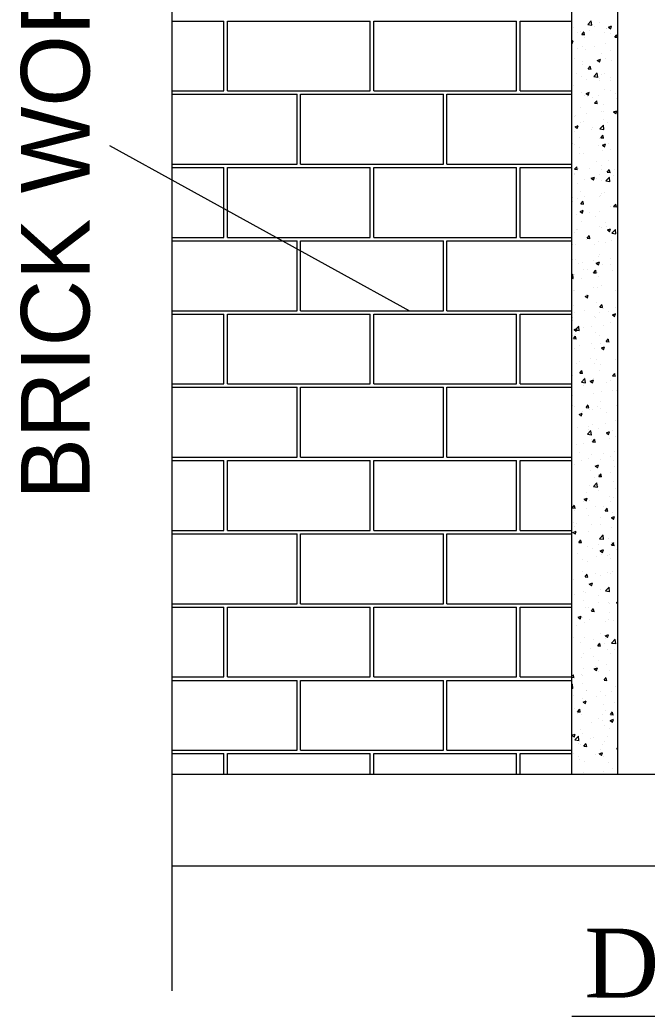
# Model space of a CAD drawing. Header units: metres. Extents: x -1560643 to -1560434, y 43491 to 43663.
# Drawn here: x -1560588.759 to -1560586.703, y 43509.344 to 43512.605 of the extents above; entities that cross this region are included whole.
import ezdxf

# ---------------------------------------------------------------- set-up
doc = ezdxf.new("R2010")
doc.units = ezdxf.units.M
doc.header["$LTSCALE"] = 750
doc.header["$MEASUREMENT"] = 0
doc.layers.get('0').update_dxf_attribs({"lineweight": 5})
doc.layers.add('BLK_1_FLR_0_DRINKING_WATER', color=7, linetype='Continuous', lineweight=5)
doc.styles.add('Romantic', font='GOTHIC.TTF')
doc.styles.add('TIMES', font='times.ttf')

# ---------------------------------------------------------------- blocks, each defined once
blk = doc.blocks.new('A$C52BB42CC')
for p, q in [((2163.64, 750.31), (2163.64, 980.39)), ((2215.21, 778.19), (2215.21, 943.43)), ((2221.12, 778.19), (2221.12, 943.43)), ((2163.64, 875.32), (2170.3, 875.32)), ((2170.3, 866.32), (2170.3, 875.32)), ((2170.75, 875.32), (2189.19, 875.32)), ((2170.75, 866.32), (2170.75, 875.32)), ((2189.19, 866.32), (2189.19, 875.32)), ((2189.63, 875.32), (2208.07, 875.32)), ((2189.63, 866.32), (2189.63, 875.32)), ((2208.07, 866.32), (2208.07, 875.32)), ((2208.52, 875.32), (2215.21, 875.32)), ((2208.52, 866.32), (2208.52, 875.32)), ((2215.37, 874.49), (2215.37, 874.49)), ((2217.24, 874.88), (2217.7, 875.36)), ((2217.24, 874.88), (2217.76, 874.8)), ((2217.76, 874.78), (2217.69, 875.34)), ((2218.16, 874.61), (2218.16, 874.61)), ((2218.81, 875.08), (2218.81, 875.08)), ((2219.92, 874.54), (2220.33, 874.7)), ((2219.92, 874.54), (2220.21, 874.34)), ((2220.21, 874.32), (2220.33, 874.67)), ((2215.94, 873.87), (2215.94, 873.87)), ((2216.25, 873.95), (2216.25, 873.95)), ((2216.5, 873.6), (2216.78, 873.93)), ((2216.5, 873.6), (2216.85, 873.57)), ((2216.69, 874.03), (2216.69, 874.03)), ((2216.84, 873.54), (2216.78, 873.91)), ((2216.79, 873.19), (2216.79, 873.19)), ((2217.42, 874.06), (2217.42, 874.06)), ((2219.4, 873.82), (2219.4, 873.82)), ((2219.66, 874.36), (2219.66, 874.36)), ((2219.67, 874.41), (2219.67, 874.41)), ((2220.23, 873.78), (2220.23, 873.78)), ((2220.73, 873.23), (2221.01, 873.56)), ((2220.73, 873.23), (2221.08, 873.19)), ((2221.08, 873.17), (2221.01, 873.54)), ((2215.21, 872.74), (2215.37, 872.8)), ((2215.21, 872.47), (2215.25, 872.44)), ((2215.25, 872.41), (2215.37, 872.77)), ((2216.62, 872.06), (2216.62, 872.06)), ((2218.1, 872.03), (2218.1, 872.03)), ((2219.6, 872.44), (2219.6, 872.44)), ((2215.87, 871.74), (2215.87, 871.74)), ((2216.98, 871.61), (2216.98, 871.61)), ((2219.04, 871.12), (2219.04, 871.12)), ((2220.13, 871.48), (2220.13, 871.48)), ((2215.6, 870.53), (2215.6, 870.53)), ((2216.55, 870.1), (2216.55, 870.1)), ((2216.55, 869.7), (2216.55, 869.7)), ((2217.31, 869.16), (2217.6, 869.5)), ((2217.66, 869.1), (2217.59, 869.47)), ((2218.48, 870.26), (2218.89, 870.42)), ((2218.48, 870.26), (2218.77, 870.06)), ((2218.77, 870.04), (2218.89, 870.39)), ((2219.53, 870.48), (2219.53, 870.48)), ((2220.28, 870.19), (2220.28, 870.19)), ((2215.83, 868.59), (2215.83, 868.59)), ((2216.48, 868.14), (2216.48, 868.14)), ((2217.31, 869.16), (2217.67, 869.13)), ((2218.02, 868.16), (2218.48, 868.64)), ((2218.02, 868.16), (2218.55, 868.08)), ((2218.54, 868.05), (2218.47, 868.61)), ((2218.98, 868.46), (2218.98, 868.46)), ((2219.46, 868.51), (2219.46, 868.51)), ((2220.2, 868.06), (2220.2, 868.06)), ((2215.36, 867.01), (2215.36, 867.01)), ((2217.08, 867.8), (2217.08, 867.8)), ((2218.73, 867.87), (2218.73, 867.87)), ((2218.8, 867.6), (2218.8, 867.6)), ((2220.23, 867.67), (2220.23, 867.67)), ((2163.64, 866.32), (2170.3, 866.32)), ((2163.64, 865.88), (2179.75, 865.88)), ((2170.75, 866.32), (2189.19, 866.32)), ((2179.75, 856.88), (2179.75, 865.88)), ((2180.19, 865.88), (2198.63, 865.88)), ((2180.19, 856.88), (2180.19, 865.88)), ((2189.63, 866.32), (2208.07, 866.32)), ((2198.63, 856.88), (2198.63, 865.88)), ((2199.07, 865.88), (2215.21, 865.88)), ((2199.07, 856.88), (2199.07, 865.88)), ((2208.52, 866.32), (2215.21, 866.32)), ((2216.41, 866.17), (2216.41, 866.17)), ((2216.77, 865.72), (2216.77, 865.72)), ((2217.05, 865.98), (2217.46, 866.14)), ((2217.05, 865.98), (2217.34, 865.79)), ((2217.17, 865.54), (2217.17, 865.54)), ((2217.33, 865.76), (2217.45, 866.11)), ((2217.81, 865.46), (2217.81, 865.46)), ((2218.65, 865.73), (2218.65, 865.73)), ((2219.39, 866.55), (2219.39, 866.55)), ((2220.21, 866.31), (2220.21, 866.31)), ((2220.89, 866.03), (2220.89, 866.03)), ((2216.33, 864.21), (2216.33, 864.21)), ((2218.13, 864.72), (2218.42, 865.06)), ((2218.13, 864.72), (2218.49, 864.69)), ((2218.48, 864.66), (2218.41, 865.03)), ((2219.32, 864.58), (2219.32, 864.58)), ((2220.96, 865.33), (2220.96, 865.33)), ((2215.58, 863.06), (2215.58, 863.06)), ((2215.62, 863.21), (2215.62, 863.21)), ((2217.1, 863.41), (2217.1, 863.41)), ((2219.02, 863.65), (2219.02, 863.65)), ((2219.33, 863.7), (2219.33, 863.7)), ((2220.57, 863.61), (2220.98, 863.77)), ((2220.57, 863.61), (2220.86, 863.41)), ((2220.86, 863.38), (2220.98, 863.74)), ((2215.61, 861.7), (2216.02, 861.86)), ((2215.61, 861.7), (2215.9, 861.51)), ((2215.9, 861.48), (2216.02, 861.83)), ((2216.26, 862.24), (2216.26, 862.24)), ((2216.66, 862.44), (2216.66, 862.44)), ((2217.9, 861.65), (2217.9, 861.65)), ((2218.8, 861.43), (2219.26, 861.91)), ((2219.24, 862.62), (2219.24, 862.62)), ((2219.32, 861.33), (2219.26, 861.89)), ((2219.81, 862.31), (2219.81, 862.31)), ((2215.55, 861.08), (2215.55, 861.08)), ((2217.78, 861.37), (2217.78, 861.37)), ((2218.8, 861.43), (2219.33, 861.35)), ((2218.95, 860.28), (2219.24, 860.62)), ((2219.17, 860.66), (2219.17, 860.66)), ((2219.3, 860.22), (2219.23, 860.59)), ((2221.05, 861.52), (2221.05, 861.52)), ((2155.56, 859.3), (2194.24, 837.99)), ((2215.34, 859.54), (2215.34, 859.54)), ((2215.49, 859.44), (2215.49, 859.44)), ((2216.19, 860.28), (2216.19, 860.28)), ((2216.23, 859.04), (2216.23, 859.04)), ((2218.64, 859.31), (2218.64, 859.31)), ((2218.78, 860.13), (2218.78, 860.13)), ((2218.95, 860.28), (2219.31, 860.25)), ((2219.13, 859.33), (2219.55, 859.49)), ((2219.13, 859.33), (2219.43, 859.13)), ((2219.42, 859.1), (2219.54, 859.46)), ((2219.95, 859.54), (2219.95, 859.54)), ((2216.12, 858.31), (2216.12, 858.31)), ((2216.75, 858.24), (2216.75, 858.24)), ((2219.1, 858.69), (2219.1, 858.69)), ((2220.19, 858.83), (2220.19, 858.83)), ((2163.64, 856.88), (2179.75, 856.88)), ((2180.19, 856.88), (2198.63, 856.88)), ((2199.07, 856.88), (2215.21, 856.88)), ((2215.54, 856.21), (2215.82, 856.55)), ((2215.89, 856.15), (2215.82, 856.52)), ((2218.4, 857.21), (2218.4, 857.21)), ((2219.03, 856.73), (2219.03, 856.73)), ((2219.88, 857.4), (2219.88, 857.4)), ((2163.64, 856.43), (2170.3, 856.43)), ((2170.3, 847.43), (2170.3, 856.43)), ((2170.75, 856.43), (2189.19, 856.43)), ((2170.75, 847.43), (2170.75, 856.43)), ((2189.19, 847.43), (2189.19, 856.43)), ((2189.63, 856.43), (2208.07, 856.43)), ((2189.63, 847.43), (2189.63, 856.43)), ((2208.07, 847.43), (2208.07, 856.43)), ((2208.52, 856.43), (2215.21, 856.43)), ((2208.52, 847.43), (2208.52, 856.43)), ((2215.54, 856.21), (2215.89, 856.18)), ((2215.56, 855.59), (2215.56, 855.59)), ((2215.58, 855.64), (2215.58, 855.64)), ((2216.05, 856.35), (2216.05, 856.35)), ((2217.49, 856.3), (2217.49, 856.3)), ((2217.7, 855.05), (2218.11, 855.21)), ((2217.98, 854.82), (2218.1, 855.18)), ((2218.73, 855.5), (2218.73, 855.5)), ((2219.01, 856.18), (2219.01, 856.18)), ((2219.59, 854.71), (2220.04, 855.19)), ((2219.77, 855.84), (2220.06, 856.18)), ((2219.77, 855.84), (2220.12, 855.81)), ((2220.12, 855.78), (2220.05, 856.15)), ((2220.56, 855.37), (2220.56, 855.37)), ((2220.64, 856.16), (2220.64, 856.16)), ((2215.98, 854.38), (2215.98, 854.38)), ((2216.85, 854.88), (2216.85, 854.88)), ((2217.7, 855.05), (2217.99, 854.85)), ((2218.33, 855.07), (2218.33, 855.07)), ((2218.96, 854.76), (2218.96, 854.76)), ((2219.59, 854.71), (2220.11, 854.63)), ((2220.1, 854.6), (2220.04, 855.16)), ((2216.31, 853.3), (2216.31, 853.3)), ((2216.77, 852.75), (2216.77, 852.75)), ((2218.76, 852.66), (2218.76, 852.66)), ((2218.89, 852.8), (2218.89, 852.8)), ((2219.01, 853.04), (2219.01, 853.04)), ((2219.46, 853.16), (2219.46, 853.16)), ((2215.3, 852.55), (2215.3, 852.55)), ((2215.32, 852.07), (2215.32, 852.07)), ((2215.9, 852.42), (2215.9, 852.42)), ((2216.36, 851.77), (2216.64, 852.11)), ((2216.36, 851.77), (2216.71, 851.74)), ((2216.71, 851.71), (2216.64, 852.08)), ((2220.18, 851.36), (2220.18, 851.36)), ((2220.59, 851.4), (2220.87, 851.74)), ((2220.59, 851.4), (2220.94, 851.37)), ((2220.94, 851.34), (2220.87, 851.71)), ((2215.22, 850.42), (2215.22, 850.42)), ((2215.83, 850.45), (2215.83, 850.45)), ((2216.26, 850.77), (2216.67, 850.93)), ((2216.26, 850.77), (2216.55, 850.57)), ((2216.55, 850.54), (2216.67, 850.9)), ((2216.73, 850.77), (2216.73, 850.77)), ((2217.46, 850.71), (2217.46, 850.71)), ((2218.31, 850.15), (2218.31, 850.15)), ((2218.81, 850.83), (2218.81, 850.83)), ((2216.41, 849.49), (2216.41, 849.49)), ((2218.74, 848.87), (2218.74, 848.87)), ((2219.56, 849.35), (2219.56, 849.35)), ((2219.63, 848.88), (2219.63, 848.88)), ((2221.11, 849.07), (2221.11, 849.07)), ((2215.55, 848.11), (2215.55, 848.11)), ((2215.76, 848.49), (2215.76, 848.49)), ((2215.9, 848.39), (2215.9, 848.39)), ((2217.18, 847.33), (2217.46, 847.67)), ((2217.52, 847.27), (2217.46, 847.64)), ((2218.99, 848.71), (2218.99, 848.71)), ((2219.78, 848.39), (2220.2, 848.55)), ((2219.78, 848.39), (2220.08, 848.19)), ((2220.07, 848.17), (2220.19, 848.52)), ((2220.37, 847.98), (2220.83, 848.46)), ((2220.37, 847.98), (2220.89, 847.9)), ((2220.89, 847.88), (2220.82, 848.44)), ((2163.64, 847.43), (2170.3, 847.43)), ((2163.64, 846.99), (2179.75, 846.99)), ((2170.75, 847.43), (2189.19, 847.43)), ((2179.75, 837.99), (2179.75, 846.99)), ((2180.19, 846.99), (2198.63, 846.99)), ((2180.19, 837.99), (2180.19, 846.99)), ((2189.63, 847.43), (2208.07, 847.43)), ((2198.63, 837.99), (2198.63, 846.99)), ((2199.07, 846.99), (2215.21, 846.99)), ((2199.07, 837.99), (2199.07, 846.99)), ((2208.52, 847.43), (2215.21, 847.43)), ((2215.21, 846.64), (2215.24, 846.65)), ((2215.21, 846.57), (2215.23, 846.62)), ((2215.69, 846.53), (2215.69, 846.53)), ((2217.14, 847.15), (2217.14, 847.15)), ((2217.18, 847.33), (2217.53, 847.3)), ((2218.08, 846.55), (2218.08, 846.55)), ((2218.67, 846.9), (2218.67, 846.9)), ((2219.56, 846.74), (2219.56, 846.74)), ((2220.29, 847.01), (2220.29, 847.01)), ((2218.6, 844.94), (2218.6, 844.94)), ((2218.74, 845.18), (2218.74, 845.18)), ((2215.3, 844.59), (2215.3, 844.59)), ((2215.62, 844.56), (2215.62, 844.56)), ((2215.99, 844.13), (2215.99, 844.13)), ((2216.53, 844.22), (2216.53, 844.22)), ((2218, 844.42), (2218, 844.42)), ((2218.35, 844.11), (2218.76, 844.27)), ((2218.35, 844.11), (2218.64, 843.92)), ((2218.64, 843.89), (2218.76, 844.24)), ((2219.14, 844), (2219.14, 844)), ((2220.16, 843.89), (2220.16, 843.89)), ((2220.24, 844.71), (2220.24, 844.71)), ((2215.21, 842.61), (2215.31, 842.71)), ((2215.37, 842.13), (2215.31, 842.69)), ((2215.55, 842.6), (2215.55, 842.6)), ((2216.72, 843.3), (2216.72, 843.3)), ((2217.23, 843.34), (2217.23, 843.34)), ((2217.99, 842.89), (2218.28, 843.23)), ((2217.99, 842.89), (2218.35, 842.86)), ((2218.34, 842.83), (2218.27, 843.2)), ((2218.53, 842.97), (2218.53, 842.97)), ((2218.69, 842.38), (2218.69, 842.38)), ((2220.39, 843.21), (2220.39, 843.21)), ((2215.21, 842.18), (2215.38, 842.15)), ((2216.45, 842.09), (2216.45, 842.09)), ((2218.97, 841.23), (2218.97, 841.23)), ((2215.47, 840.63), (2215.47, 840.63)), ((2215.53, 840.64), (2215.53, 840.64)), ((2216.91, 839.83), (2217.32, 839.99)), ((2216.91, 839.83), (2217.2, 839.64)), ((2217.13, 840.06), (2217.13, 840.06)), ((2217.2, 839.61), (2217.32, 839.96)), ((2217.97, 841), (2217.97, 841)), ((2218.45, 841.01), (2218.45, 841.01)), ((2220.86, 840.55), (2220.86, 840.55)), ((2215.4, 838.67), (2215.4, 838.67)), ((2218.38, 839.04), (2218.38, 839.04)), ((2218.81, 838.45), (2219.1, 838.79)), ((2219.16, 838.39), (2219.09, 838.76)), ((2163.64, 837.99), (2179.75, 837.99)), ((2163.64, 837.55), (2170.3, 837.55)), ((2170.3, 828.55), (2170.3, 837.55)), ((2170.75, 828.55), (2170.75, 837.55)), ((2170.75, 837.55), (2189.19, 837.55)), ((2180.19, 837.99), (2198.63, 837.99)), ((2189.19, 828.55), (2189.19, 837.55)), ((2189.63, 828.55), (2189.63, 837.55)), ((2189.63, 837.55), (2208.07, 837.55)), ((2199.07, 837.99), (2215.21, 837.99)), ((2208.07, 828.55), (2208.07, 837.55)), ((2208.52, 828.55), (2208.52, 837.55)), ((2208.52, 837.55), (2215.21, 837.55)), ((2215.58, 837.73), (2215.58, 837.73)), ((2216.82, 837.98), (2216.82, 837.98)), ((2218.73, 837.71), (2218.73, 837.71)), ((2218.81, 838.45), (2219.17, 838.42)), ((2219.31, 838.22), (2219.31, 838.22)), ((2219.97, 837.85), (2219.97, 837.85)), ((2220.43, 837.46), (2220.85, 837.62)), ((2220.43, 837.46), (2220.73, 837.26)), ((2220.72, 837.23), (2220.84, 837.59)), ((2220.79, 838.41), (2220.79, 838.41)), ((2215.29, 837.12), (2215.29, 837.12)), ((2215.33, 836.7), (2215.33, 836.7)), ((2215.63, 835.51), (2216.09, 835.99)), ((2216.15, 835.4), (2216.09, 835.96)), ((2218.06, 837.19), (2218.06, 837.19)), ((2218.31, 837.08), (2218.31, 837.08)), ((2219.23, 836.09), (2219.23, 836.09)), ((2220.14, 836.42), (2220.14, 836.42)), ((2215.26, 834.74), (2215.26, 834.74)), ((2215.4, 834.39), (2215.68, 834.72)), ((2215.48, 835.55), (2215.89, 835.71)), ((2215.48, 835.55), (2215.77, 835.36)), ((2215.63, 835.51), (2216.16, 835.43)), ((2215.64, 834.98), (2215.64, 834.98)), ((2215.75, 834.33), (2215.68, 834.7)), ((2215.76, 835.33), (2215.88, 835.68)), ((2216.7, 835.82), (2216.7, 835.82)), ((2217.76, 835.89), (2217.76, 835.89)), ((2218.24, 835.12), (2218.24, 835.12)), ((2218.79, 834.85), (2218.79, 834.85)), ((2215.4, 834.39), (2215.75, 834.35)), ((2216.2, 833.56), (2216.2, 833.56)), ((2217.68, 833.76), (2217.68, 833.76)), ((2218.95, 833.76), (2218.95, 833.76)), ((2219.63, 834.01), (2219.92, 834.35)), ((2219.63, 834.01), (2219.99, 833.98)), ((2219.98, 833.96), (2219.91, 834.33)), ((2219.92, 834.05), (2219.92, 834.05)), ((2215.51, 833.17), (2215.51, 833.17)), ((2218.17, 833.15), (2218.17, 833.15)), ((2219, 833.18), (2219.41, 833.34)), ((2219, 833.18), (2219.29, 832.98)), ((2219.29, 832.95), (2219.41, 833.31)), ((2215.74, 831.18), (2215.74, 831.18)), ((2216.13, 831.43), (2216.13, 831.43)), ((2217.64, 831.83), (2217.64, 831.83)), ((2218.1, 831.19), (2218.1, 831.19)), ((2218.36, 831.72), (2218.36, 831.72)), ((2218.89, 831.04), (2218.89, 831.04)), ((2220.79, 831.7), (2220.79, 831.7)), ((2215.27, 829.65), (2215.27, 829.65)), ((2216.22, 829.95), (2216.5, 830.29)), ((2216.22, 829.95), (2216.57, 829.92)), ((2216.57, 829.89), (2216.5, 830.26)), ((2218.71, 830.24), (2218.71, 830.24)), ((2220.45, 829.58), (2220.74, 829.91)), ((2220.45, 829.58), (2220.8, 829.54)), ((2220.54, 829.89), (2220.54, 829.89)), ((2220.8, 829.52), (2220.73, 829.89)), ((2221.09, 829.66), (2221.09, 829.66)), ((2163.64, 828.55), (2170.3, 828.55)), ((2170.75, 828.55), (2189.19, 828.55)), ((2189.63, 828.55), (2208.07, 828.55)), ((2208.52, 828.55), (2215.21, 828.55)), ((2216.42, 828.78), (2216.88, 829.26)), ((2216.42, 828.78), (2216.94, 828.7)), ((2216.47, 828.83), (2216.47, 828.83)), ((2216.68, 828.35), (2216.68, 828.35)), ((2216.81, 829.4), (2216.81, 829.4)), ((2216.94, 828.68), (2216.87, 829.24)), ((2217.56, 828.9), (2217.97, 829.06)), ((2217.56, 828.9), (2217.86, 828.7)), ((2217.85, 828.67), (2217.97, 829.03)), ((2218.02, 829.22), (2218.02, 829.22)), ((2219.62, 828.7), (2219.62, 828.7)), ((2220.12, 828.94), (2220.12, 828.94)), ((2163.64, 828.11), (2179.75, 828.11)), ((2179.75, 819.11), (2179.75, 828.11)), ((2180.19, 828.11), (2198.63, 828.11)), ((2180.19, 819.11), (2180.19, 828.11)), ((2198.63, 819.11), (2198.63, 828.11)), ((2199.07, 828.11), (2215.21, 828.11)), ((2199.07, 819.11), (2199.07, 828.11)), ((2215.26, 827.07), (2215.26, 827.07)), ((2217.95, 827.26), (2217.95, 827.26)), ((2218.99, 827.56), (2218.99, 827.56)), ((2220.46, 827.75), (2220.46, 827.75)), ((2221.02, 827.7), (2221.02, 827.7)), ((2215.32, 825.82), (2215.32, 825.82)), ((2215.49, 825.7), (2215.49, 825.7)), ((2217.04, 825.51), (2217.32, 825.85)), ((2217.39, 825.45), (2217.32, 825.82)), ((2218.47, 825.69), (2218.47, 825.69)), ((2218.94, 826.29), (2218.94, 826.29)), ((2220.95, 825.74), (2220.95, 825.74)), ((2221.08, 826.52), (2221.12, 826.53)), ((2221.08, 826.52), (2221.12, 826.5)), ((2216.13, 824.62), (2216.54, 824.78)), ((2216.13, 824.62), (2216.42, 824.42)), ((2216.41, 824.39), (2216.53, 824.75)), ((2216.57, 825.03), (2216.57, 825.03)), ((2217.04, 825.51), (2217.39, 825.48)), ((2217.43, 825.23), (2217.43, 825.23)), ((2217.88, 825.29), (2217.88, 825.29)), ((2218.91, 825.43), (2218.91, 825.43)), ((2219.72, 824.89), (2219.72, 824.89)), ((2217.36, 823.1), (2217.36, 823.1)), ((2217.81, 823.33), (2217.81, 823.33)), ((2219.59, 823.39), (2219.59, 823.39)), ((2220.87, 823.77), (2220.87, 823.77)), ((2215.25, 822.17), (2215.25, 822.17)), ((2215.88, 822.9), (2215.88, 822.9)), ((2217.2, 822.06), (2217.66, 822.53)), ((2217.2, 822.06), (2217.72, 821.97)), ((2217.3, 822.69), (2217.3, 822.69)), ((2217.72, 821.95), (2217.65, 822.51)), ((2218.69, 822.76), (2218.69, 822.76)), ((2219.65, 822.24), (2220.06, 822.4)), ((2219.65, 822.24), (2219.94, 822.05)), ((2219.94, 822.02), (2220.06, 822.37)), ((2220.45, 822.55), (2220.45, 822.55)), ((2220.8, 821.81), (2220.8, 821.81)), ((2215.81, 820.77), (2215.81, 820.77)), ((2216.66, 820.88), (2216.66, 820.88)), ((2217.74, 821.36), (2217.74, 821.36)), ((2217.86, 821.07), (2218.14, 821.41)), ((2217.86, 821.07), (2218.21, 821.04)), ((2218.04, 821.07), (2218.04, 821.07)), ((2218.2, 821.01), (2218.14, 821.38)), ((2220.11, 821.47), (2220.11, 821.47)), ((2216.15, 819.67), (2216.15, 819.67)), ((2217.67, 819.4), (2217.67, 819.4)), ((2219.3, 819.54), (2219.3, 819.54)), ((2220.22, 819.23), (2220.22, 819.23)), ((2220.73, 819.84), (2220.73, 819.84)), ((2163.64, 819.11), (2179.75, 819.11)), ((2163.64, 818.66), (2170.3, 818.66)), ((2170.3, 809.66), (2170.3, 818.66)), ((2170.75, 818.66), (2189.19, 818.66)), ((2170.75, 809.66), (2170.75, 818.66)), ((2180.19, 819.11), (2198.63, 819.11)), ((2189.19, 809.66), (2189.19, 818.66)), ((2189.63, 818.66), (2208.07, 818.66)), ((2189.63, 809.66), (2189.63, 818.66)), ((2199.07, 819.11), (2215.21, 819.11)), ((2208.07, 809.66), (2208.07, 818.66)), ((2208.52, 818.66), (2215.21, 818.66)), ((2208.52, 809.66), (2208.52, 818.66)), ((2215.48, 818.22), (2215.48, 818.22)), ((2216.49, 818.74), (2216.49, 818.74)), ((2217.39, 818.88), (2217.39, 818.88)), ((2218.21, 817.96), (2218.63, 818.12)), ((2218.21, 817.96), (2218.51, 817.77)), ((2218.5, 817.74), (2218.62, 818.09)), ((2218.92, 818.81), (2218.92, 818.81)), ((2220.54, 818.74), (2220.54, 818.74)), ((2217.59, 817.43), (2217.59, 817.43)), ((2218.66, 816.9), (2218.66, 816.9)), ((2218.68, 816.63), (2218.96, 816.97)), ((2219.02, 816.57), (2218.95, 816.94)), ((2220.14, 817.1), (2220.14, 817.1)), ((2220.66, 817.88), (2220.66, 817.88)), ((2217.52, 815.47), (2217.52, 815.47)), ((2217.98, 815.33), (2218.44, 815.81)), ((2218.12, 816.54), (2218.12, 816.54)), ((2218.5, 815.23), (2218.44, 815.79)), ((2218.68, 816.63), (2219.03, 816.6)), ((2220.59, 815.91), (2220.59, 815.91)), ((2215.23, 814.7), (2215.23, 814.7)), ((2217.11, 814.57), (2217.11, 814.57)), ((2217.98, 815.33), (2218.51, 815.25)), ((2218.59, 814.77), (2218.59, 814.77)), ((2218.67, 815.29), (2218.67, 815.29)), ((2220.82, 815.06), (2220.82, 815.06)), ((2215.26, 812.56), (2215.55, 812.9)), ((2215.61, 812.5), (2215.54, 812.87)), ((2216.65, 813.41), (2216.65, 813.41)), ((2216.78, 813.68), (2217.19, 813.84)), ((2216.78, 813.68), (2217.07, 813.49)), ((2216.98, 813.52), (2216.98, 813.52)), ((2217.07, 813.46), (2217.18, 813.81)), ((2217.45, 813.51), (2217.45, 813.51)), ((2220.09, 814), (2220.09, 814)), ((2220.13, 813.39), (2220.13, 813.39)), ((2220.52, 813.95), (2220.52, 813.95)), ((2215.26, 812.56), (2215.61, 812.53)), ((2215.56, 812.25), (2215.56, 812.25)), ((2217.04, 812.44), (2217.04, 812.44)), ((2217.38, 811.54), (2217.38, 811.54)), ((2218.22, 812.73), (2218.22, 812.73)), ((2219.27, 812.73), (2219.27, 812.73)), ((2219.49, 812.19), (2219.78, 812.53)), ((2219.49, 812.19), (2219.85, 812.16)), ((2219.84, 812.13), (2219.77, 812.5)), ((2220.44, 811.98), (2220.44, 811.98)), ((2215.46, 810.75), (2215.46, 810.75)), ((2215.8, 810.52), (2215.8, 810.52)), ((2217.72, 810.41), (2217.72, 810.41)), ((2218.9, 811.34), (2218.9, 811.34)), ((2218.95, 810.39), (2218.95, 810.39)), ((2220.3, 811.31), (2220.71, 811.47)), ((2220.3, 811.31), (2220.59, 811.11)), ((2220.59, 811.08), (2220.71, 811.44)), ((2163.64, 809.66), (2170.3, 809.66)), ((2163.64, 809.22), (2179.75, 809.22)), ((2170.75, 809.66), (2189.19, 809.66)), ((2179.75, 800.22), (2179.75, 809.22)), ((2180.19, 809.22), (2198.63, 809.22)), ((2180.19, 800.22), (2180.19, 809.22)), ((2189.63, 809.66), (2208.07, 809.66)), ((2198.63, 800.22), (2198.63, 809.22)), ((2199.07, 809.22), (2215.21, 809.22)), ((2199.07, 800.22), (2199.07, 809.22)), ((2208.52, 809.66), (2215.21, 809.66)), ((2215.34, 809.41), (2215.75, 809.56)), ((2215.34, 809.41), (2215.63, 809.21)), ((2215.48, 810.11), (2215.48, 810.11)), ((2215.63, 809.18), (2215.75, 809.53)), ((2217.31, 809.58), (2217.31, 809.58)), ((2218.76, 808.6), (2219.22, 809.08)), ((2219.28, 808.5), (2219.22, 809.06)), ((2220.37, 810.02), (2220.37, 810.02)), ((2216.08, 808.12), (2216.36, 808.46)), ((2216.08, 808.12), (2216.43, 808.09)), ((2216.17, 808.08), (2216.17, 808.08)), ((2216.43, 808.06), (2216.36, 808.43)), ((2218.66, 807.82), (2218.66, 807.82)), ((2218.76, 808.6), (2219.29, 808.52)), ((2219.89, 808.57), (2219.89, 808.57)), ((2220.3, 808.05), (2220.3, 808.05)), ((2220.31, 807.75), (2220.6, 808.09)), ((2220.31, 807.75), (2220.67, 807.72)), ((2220.66, 807.69), (2220.59, 808.06)), ((2215.22, 807.23), (2215.22, 807.23)), ((2215.9, 806.71), (2215.9, 806.71)), ((2217.23, 807.61), (2217.23, 807.61)), ((2217.8, 807.37), (2217.8, 807.37)), ((2218.86, 807.03), (2219.28, 807.19)), ((2218.86, 807.03), (2219.16, 806.83)), ((2219.05, 806.58), (2219.05, 806.58)), ((2219.15, 806.8), (2219.27, 807.16)), ((2219.82, 806.44), (2219.82, 806.44)), ((2220.07, 806.52), (2220.07, 806.52)), ((2220.95, 807.24), (2220.95, 807.24)), ((2216.63, 805.93), (2216.63, 805.93)), ((2217.16, 805.65), (2217.16, 805.65)), ((2218.34, 806.24), (2218.34, 806.24)), ((2220.23, 806.09), (2220.23, 806.09)), ((2216.63, 804.37), (2216.63, 804.37)), ((2216.79, 803.91), (2216.79, 803.91)), ((2216.9, 803.68), (2217.18, 804.02)), ((2217.25, 803.62), (2217.18, 803.99)), ((2218.27, 804.11), (2218.27, 804.11)), ((2218.88, 803.87), (2218.88, 803.87)), ((2219.78, 804.24), (2219.78, 804.24)), ((2220.16, 804.13), (2220.16, 804.13)), ((2220.5, 804.4), (2220.5, 804.4)), ((2215.44, 803.28), (2215.44, 803.28)), ((2216.9, 803.68), (2217.25, 803.65)), ((2217.09, 803.68), (2217.09, 803.68)), ((2217.43, 802.75), (2217.84, 802.91)), ((2217.43, 802.75), (2217.72, 802.55)), ((2217.72, 802.52), (2217.84, 802.88)), ((2215.24, 801.59), (2215.24, 801.59)), ((2215.48, 801.36), (2215.48, 801.36)), ((2216.71, 801.78), (2216.71, 801.78)), ((2217.02, 801.72), (2217.02, 801.72)), ((2218.95, 802.08), (2218.95, 802.08)), ((2219.55, 801.88), (2220.01, 802.36)), ((2219.55, 801.88), (2220.07, 801.8)), ((2220.07, 801.77), (2220, 802.34)), ((2220.08, 802.16), (2220.08, 802.16)), ((2163.64, 800.22), (2179.75, 800.22)), ((2180.19, 800.22), (2198.63, 800.22)), ((2199.07, 800.22), (2215.21, 800.22)), ((2216.72, 800.57), (2216.72, 800.57)), ((2218.63, 801.23), (2218.63, 801.23)), ((2218.64, 800.35), (2218.64, 800.35)), ((2219.87, 800.43), (2219.87, 800.43)), ((2220.01, 800.2), (2220.01, 800.2)), ((2220.95, 800.37), (2221.12, 800.44)), ((2220.95, 800.37), (2221.12, 800.26)), ((2163.64, 799.78), (2170.3, 799.78)), ((2170.3, 790.78), (2170.3, 799.78)), ((2170.75, 799.78), (2189.19, 799.78)), ((2170.75, 790.78), (2170.75, 799.78)), ((2189.19, 790.78), (2189.19, 799.78)), ((2189.63, 799.78), (2208.07, 799.78)), ((2189.63, 790.78), (2189.63, 799.78)), ((2208.07, 790.78), (2208.07, 799.78)), ((2208.52, 799.78), (2215.21, 799.78)), ((2208.52, 790.78), (2208.52, 799.78)), ((2216.95, 799.75), (2216.95, 799.75)), ((2217.4, 799.75), (2217.4, 799.75)), ((2217.72, 799.24), (2218, 799.58)), ((2217.72, 799.24), (2218.07, 799.21)), ((2218.07, 799.18), (2218, 799.55)), ((2220.05, 799.05), (2220.05, 799.05)), ((2215.84, 797.42), (2215.84, 797.42)), ((2215.99, 798.47), (2216.4, 798.63)), ((2215.99, 798.47), (2216.29, 798.27)), ((2216.28, 798.24), (2216.4, 798.6)), ((2216.61, 798.46), (2216.61, 798.46)), ((2216.88, 797.79), (2216.88, 797.79)), ((2217.46, 798.23), (2217.46, 798.23)), ((2219.57, 797.91), (2219.57, 797.91)), ((2219.94, 798.23), (2219.94, 798.23)), ((2220.61, 798.09), (2220.61, 798.09)), ((2221.05, 798.11), (2221.05, 798.11)), ((2218.87, 796.39), (2218.87, 796.39)), ((2219.51, 796.09), (2219.93, 796.25)), ((2219.8, 795.87), (2219.92, 796.22)), ((2219.87, 796.27), (2219.87, 796.27)), ((2215.42, 795.8), (2215.42, 795.8)), ((2216.31, 795.21), (2216.31, 795.21)), ((2216.8, 795.82), (2216.8, 795.82)), ((2218.02, 795.58), (2218.02, 795.58)), ((2218.54, 794.8), (2218.82, 795.14)), ((2218.88, 794.74), (2218.82, 795.11)), ((2219.46, 795.08), (2219.46, 795.08)), ((2219.49, 795.78), (2219.49, 795.78)), ((2219.51, 796.09), (2219.81, 795.9)), ((2220.33, 795.15), (2220.79, 795.63)), ((2220.33, 795.15), (2220.85, 795.07)), ((2220.85, 795.05), (2220.78, 795.61)), ((2216.73, 793.86), (2216.73, 793.86)), ((2217.55, 794.42), (2217.55, 794.42)), ((2218.54, 794.8), (2218.89, 794.77)), ((2219.8, 794.3), (2219.8, 794.3)), ((2220.18, 793.74), (2220.18, 793.74)), ((2220.7, 794.28), (2220.7, 794.28)), ((2216.46, 793.26), (2216.46, 793.26)), ((2217.94, 793.45), (2217.94, 793.45)), ((2218.62, 792.87), (2218.62, 792.87)), ((2219.73, 792.34), (2219.73, 792.34)), ((2215.21, 790.85), (2215.41, 791.07)), ((2215.47, 790.68), (2215.4, 791.05)), ((2216.39, 791.12), (2216.39, 791.12)), ((2216.6, 790.99), (2216.6, 790.99)), ((2216.66, 791.9), (2216.66, 791.9)), ((2218.08, 791.81), (2218.49, 791.97)), ((2218.08, 791.81), (2218.37, 791.62)), ((2218.28, 792.08), (2218.28, 792.08)), ((2218.37, 791.59), (2218.49, 791.94)), ((2218.62, 791.42), (2218.62, 791.42)), ((2220.04, 791.58), (2220.04, 791.58)), ((2163.64, 790.78), (2170.3, 790.78)), ((2163.64, 790.34), (2179.75, 790.34)), ((2170.75, 790.78), (2189.19, 790.78)), ((2179.75, 781.34), (2179.75, 790.34)), ((2180.19, 790.34), (2198.63, 790.34)), ((2180.19, 781.34), (2180.19, 790.34)), ((2189.63, 790.78), (2208.07, 790.78)), ((2198.63, 781.34), (2198.63, 790.34)), ((2199.07, 790.34), (2215.21, 790.34)), ((2199.07, 781.34), (2199.07, 790.34)), ((2208.52, 790.78), (2215.21, 790.78)), ((2215.21, 790.73), (2215.48, 790.7)), ((2215.21, 789.82), (2215.27, 789.88)), ((2215.33, 789.3), (2215.27, 789.86)), ((2216.59, 789.93), (2216.59, 789.93)), ((2219.36, 790.36), (2219.64, 790.7)), ((2219.36, 790.36), (2219.71, 790.33)), ((2219.7, 790.31), (2219.63, 790.68)), ((2219.65, 790.37), (2219.65, 790.37)), ((2215.21, 789.34), (2215.34, 789.32)), ((2217.07, 789.09), (2217.07, 789.09)), ((2217.13, 789.06), (2217.13, 789.06)), ((2218.85, 788.92), (2218.85, 788.92)), ((2219.58, 788.41), (2219.58, 788.41)), ((2220.28, 788.93), (2220.28, 788.93)), ((2220.8, 789.58), (2220.8, 789.58)), ((2221.11, 788.43), (2221.12, 788.43)), ((2221.11, 788.43), (2221.12, 788.43)), ((2215.23, 788.4), (2215.23, 788.4)), ((2215.41, 788.33), (2215.41, 788.33)), ((2216.52, 787.97), (2216.52, 787.97)), ((2216.64, 787.54), (2217.06, 787.69)), ((2216.64, 787.54), (2216.94, 787.34)), ((2216.93, 787.31), (2217.05, 787.67)), ((2218.38, 788.27), (2218.38, 788.27)), ((2219.25, 787.25), (2219.25, 787.25)), ((2220.72, 787.45), (2220.72, 787.45)), ((2215.52, 786.76), (2215.52, 786.76)), ((2215.94, 786.3), (2216.23, 786.64)), ((2215.94, 786.3), (2216.29, 786.27)), ((2215.96, 786.06), (2215.96, 786.06)), ((2216.29, 786.24), (2216.22, 786.61)), ((2216.45, 786), (2216.45, 786)), ((2219.11, 785.93), (2219.11, 785.93)), ((2219.51, 786.44), (2219.51, 786.44)), ((2220.17, 785.93), (2220.46, 786.26)), ((2220.17, 785.93), (2220.53, 785.9)), ((2220.52, 785.87), (2220.45, 786.24)), ((2217.69, 784.93), (2217.69, 784.93)), ((2218.61, 785.4), (2218.61, 785.4)), ((2219.17, 785.12), (2219.17, 785.12)), ((2220.16, 785.16), (2220.58, 785.32)), ((2220.16, 785.16), (2220.46, 784.96)), ((2220.45, 784.93), (2220.57, 785.29)), ((2215.21, 783.26), (2215.62, 783.41)), ((2215.49, 783.03), (2215.61, 783.39)), ((2216.37, 784.04), (2216.37, 784.04)), ((2216.58, 783.51), (2216.58, 783.51)), ((2219.44, 784.48), (2219.44, 784.48)), ((2220.02, 784.1), (2220.02, 784.1)), ((2215.21, 783.25), (2215.5, 783.06)), ((2215.6, 782.68), (2216.05, 783.16)), ((2215.6, 782.68), (2216.12, 782.6)), ((2216.11, 782.58), (2216.05, 783.14)), ((2216.05, 782.25), (2216.05, 782.25)), ((2216.14, 782.6), (2216.14, 782.6)), ((2216.3, 782.07), (2216.3, 782.07)), ((2216.76, 781.86), (2217.04, 782.2)), ((2217.11, 781.8), (2217.04, 782.17)), ((2217.62, 782.79), (2217.62, 782.79)), ((2217.96, 782.91), (2217.96, 782.91)), ((2219.2, 782.12), (2219.2, 782.12)), ((2219.37, 782.51), (2219.37, 782.51)), ((2219.85, 783.09), (2219.85, 783.09)), ((2221.11, 782.78), (2221.11, 782.78)), ((2163.64, 781.34), (2179.75, 781.34)), ((2163.64, 780.89), (2170.3, 780.89)), ((2170.3, 778.19), (2170.3, 780.89)), ((2170.75, 780.89), (2189.19, 780.89)), ((2170.75, 778.19), (2170.75, 780.89)), ((2180.19, 781.34), (2198.63, 781.34)), ((2189.19, 778.19), (2189.19, 780.89)), ((2189.63, 780.89), (2208.07, 780.89)), ((2189.63, 778.19), (2189.63, 780.89)), ((2199.07, 781.34), (2215.21, 781.34)), ((2208.07, 778.19), (2208.07, 780.89)), ((2208.52, 780.89), (2215.21, 780.89)), ((2208.52, 778.19), (2208.52, 780.89)), ((2215.39, 780.86), (2215.39, 780.86)), ((2216.76, 781.86), (2217.11, 781.83)), ((2218.3, 780.76), (2218.3, 780.76)), ((2218.73, 780.88), (2219.14, 781.04)), ((2218.73, 780.88), (2219.02, 780.68)), ((2218.83, 781.45), (2218.83, 781.45)), ((2219.02, 780.65), (2219.14, 781.01)), ((2220.99, 781.49), (2221.12, 781.63)), ((2220.99, 781.49), (2221.12, 781.48)), ((2216.07, 780.46), (2216.07, 780.46)), ((2216.23, 780.11), (2216.23, 780.11)), ((2216.79, 779.91), (2216.79, 779.91)), ((2219.3, 780.55), (2219.3, 780.55)), ((2219.94, 779.78), (2219.94, 779.78)), ((2221.12, 778.19), (2163.64, 778.19)), ((2216.75, 778.43), (2216.75, 778.43)), ((2219.22, 778.59), (2219.22, 778.59)), ((2220.48, 778.92), (2220.48, 778.92)), ((2297.84, 778.19), (2221.12, 778.19)), ((2355.31, 766.38), (2163.64, 766.38)), ((2215.21, 747.06), (2313.74, 747.06))]:
    blk.add_line(p, q)
at = {"style": 'Romantic'}
blk.add_text('BRICK WORK', height=8.852, rotation=90, dxfattribs=at).set_placement((2152.97, 813.66))
at = {"style": 'TIMES'}
blk.add_text('DOOR OPENING', height=8.8768, dxfattribs=at).set_placement((2216.79, 749.46))

msp = doc.modelspace()

# ---------------------------------------------------------------- block references
at = {"layer": 'BLK_1_FLR_0_DRINKING_WATER', "xscale": 0.0254016284015961, "yscale": 0.0254016284015961, "zscale": 0.0254016284015961}
msp.add_blockref('A$C52BB42CC', (-1560643.21924, 43490.36698), dxfattribs=at)

doc.saveas('drawing.dxf')
